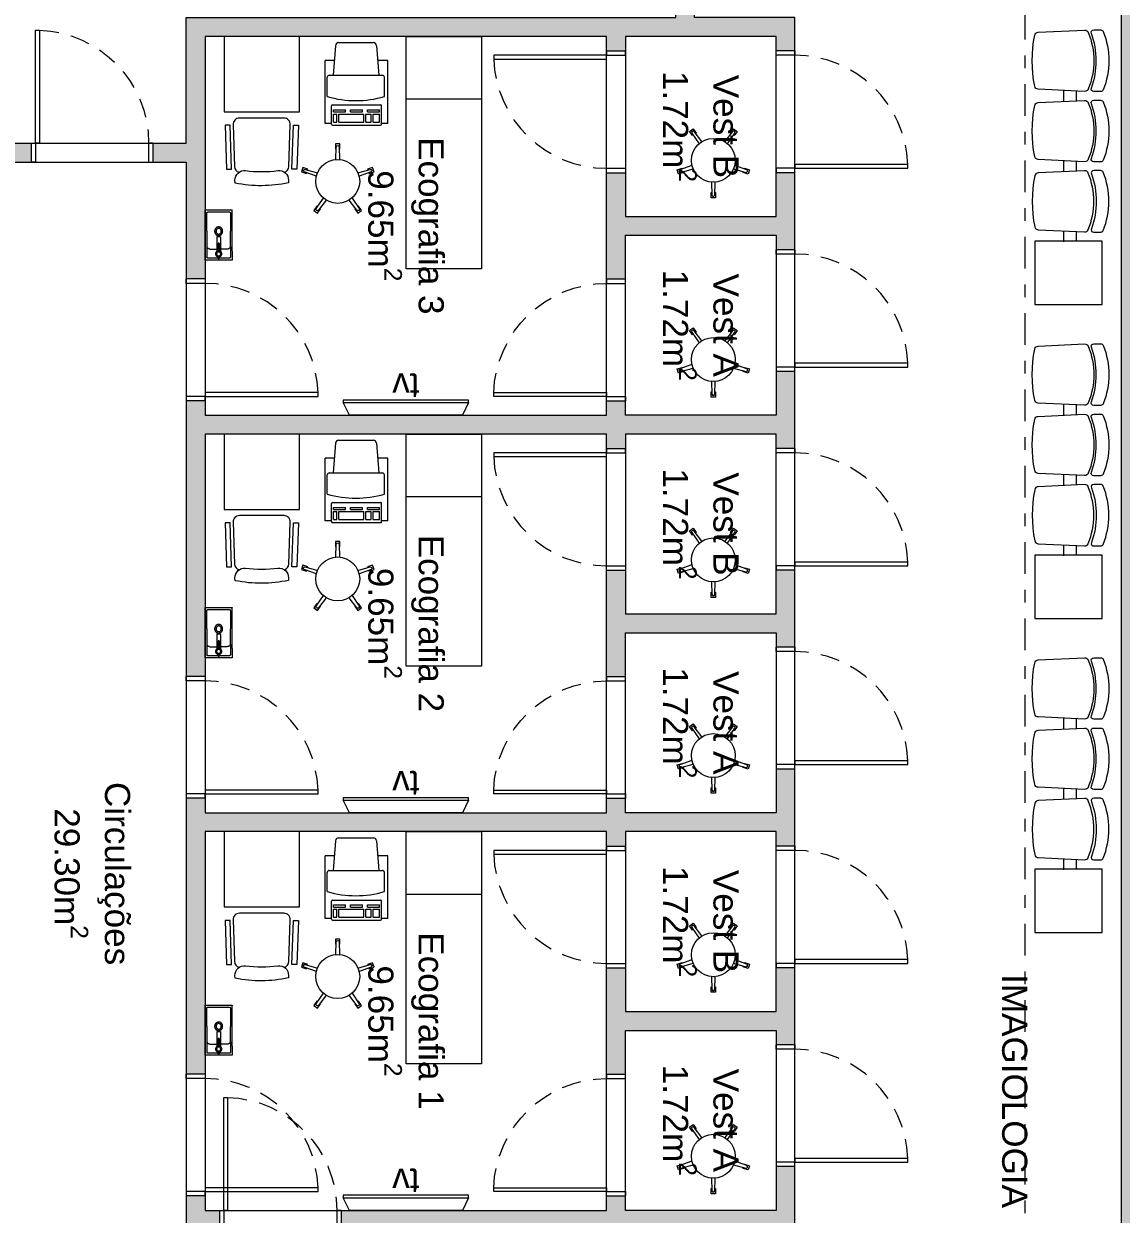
# Model space of a CAD drawing. Header units: metres. Extents: x 83 to 133, y -243 to -94.
# Drawn here: x 100.09 to 108.83, y -119.68 to -110.2 of the extents above; entities that cross this region are included whole.
import ezdxf

# ---------------------------------------------------------------- set-up
doc = ezdxf.new("R2010")
doc.units = ezdxf.units.M
doc.linetypes.add('DASHDOT', pattern=[25.4, 12.7, -6.35, 0, -6.35])
doc.linetypes.add('HIDDEN', pattern=[2.325005, 1.550003, -0.775002])
doc.layers.get('0').update_dxf_attribs({"lineweight": 5})
for name, color, linetype, lineweight in [('ARQ Sanitários', 21, 'Continuous', 5), ('ARQ_Carpintarias', 6, 'Continuous', 5), ('ARQ_Legendas', 41, 'Continuous', 5), ('ARQ_Legendas Auto', 41, 'Continuous', 5), ('ARQ_Mobiliario GTS', 21, 'Continuous', 5), ('ARQ_Pladur', 1, 'Continuous', 5), ('ARQ_Tramas Pladur', 253, 'Continuous', 5), ('ARQ_Vista', 8, 'Continuous', 5), ('FOLHA', 15, 'Continuous', 5), ('PLADUR', 1, 'Continuous', 5)]:
    doc.layers.add(name, color=color, linetype=linetype, lineweight=lineweight)
doc.styles.get("Standard").update_dxf_attribs({"font": 'arial.ttf'})

# ---------------------------------------------------------------- blocks, each defined once
blk = doc.blocks.new('Arq Porta 90-flat98')
at = {"color": 0}
for points in [[(0, -0.15), (-0.9, -0.15), (-0.9, -0.18), (0, -0.18), (0, -0.15)], [(0, -0.15), (0.15, -0.15), (0.15, -0.115)], [(0, -0.115), (0, -0.15)], [(0, -1.05), (0.15, -1.05), (0.15, -1.085)], [(0, -1.085), (0, -1.05)]]:
    blk.add_lwpolyline(points, dxfattribs=at)
at = {"layer": 'ARQ_Pladur', "linetype": 'Continuous'}
for p, q in [((0, -0.115), (0.15, -0.115)), ((0, -1.085), (0.15, -1.085))]:
    blk.add_line(p, q, dxfattribs=at)
at = {"layer": 'ARQ_Vista', "linetype": 'HIDDEN', "ltscale": 0.1}
blk.add_arc((0.0004, -0.1491), 0.9009, 181.96589, 269.97616, dxfattribs=at)
blk = doc.blocks.new('Mob marquesa 2')
at = {"color": 0}
blk.add_line((0, 0.5), (0.6, 0.5), dxfattribs=at)
blk.add_lwpolyline([(0, 0), (0, 1.85), (0.6, 1.85), (0.6, 0)], close=True, dxfattribs=at)
blk = doc.blocks.new('Mob Cadeira rodada 1')
blk.add_lwpolyline([(0.2122, 0.5683), (0.213, 0.5454, -0.46106), (0.1287, 0.4685, 0.062207), (-0.1287, 0.4685, -0.46106), (-0.213, 0.5454), (-0.2123, 0.5654, -0.102212)], format="xyb", close=True)
blk.add_lwpolyline([(-0.1807, 0.4813, 0.320836), (-0.2166, 0.4355), (-0.2276, 0.1028, 0.430564), (-0.1776, 0.05), (0.1776, 0.05, 0.430564), (0.2276, 0.1028), (0.2166, 0.4355, 0.320836), (0.1807, 0.4813)], format="xyb")
for points in [[(-0.2925, 0.1076), (-0.2806, 0.4579), (-0.2406, 0.4579), (-0.2525, 0.1076)], [(0.2925, 0.1076), (0.2806, 0.4579), (0.2406, 0.4579), (0.2525, 0.1076)]]:
    blk.add_lwpolyline(points, close=True)
blk = doc.blocks.new('Equip Ecografo')
at = {"color": 0}
for p, q in [((-0.1384, 0), (0.1384, 0)), ((-0.1643, -0.0241), (-0.182, -0.26)), ((0.1643, -0.0241), (0.182, -0.26)), ((-0.1732, -0.143), (-0.2458, -0.143)), ((-0.2458, -0.643), (-0.2458, -0.143)), ((0.2542, -0.143), (0.1732, -0.143)), ((0.2542, -0.643), (0.2542, -0.143)), ((-0.2288, -0.429), (-0.2288, -0.2756)), ((-0.2132, -0.26), (0.2106, -0.26)), ((0.2262, -0.429), (0.2262, -0.2756)), ((-0.1958, -0.6485), (-0.1958, -0.5045)), ((-0.1878, -0.4965), (0.1962, -0.4965)), ((-0.1798, -0.5349), (-0.0843, -0.5349)), ((-0.1798, -0.5517), (-0.1798, -0.5349)), ((-0.1798, -0.5517), (-0.0843, -0.5517)), ((-0.1798, -0.6325), (-0.1798, -0.5685)), ((-0.1798, -0.5685), (-0.1518, -0.5685)), ((-0.1518, -0.6325), (-0.1518, -0.5685)), ((-0.1358, -0.6325), (-0.1358, -0.5685)), ((-0.1358, -0.5685), (0.0626, -0.5685)), ((-0.0843, -0.5517), (-0.0843, -0.5349)), ((-0.0433, -0.5517), (-0.0433, -0.5349)), ((-0.0433, -0.5349), (0.0522, -0.5349)), ((-0.0433, -0.5517), (0.0522, -0.5517)), ((0.0522, -0.5517), (0.0522, -0.5349)), ((0.0626, -0.6325), (0.0626, -0.5685)), ((0.0794, -0.6325), (0.0794, -0.5685)), ((0.0794, -0.5685), (0.1202, -0.5685)), ((0.0927, -0.5517), (0.0927, -0.5349)), ((0.0927, -0.5349), (0.1882, -0.5349)), ((0.0927, -0.5517), (0.1882, -0.5517)), ((0.1202, -0.6325), (0.1202, -0.5685)), ((0.137, -0.6325), (0.137, -0.5685)), ((0.137, -0.5685), (0.1882, -0.5685)), ((0.1882, -0.5517), (0.1882, -0.5349)), ((0.1882, -0.6325), (0.1882, -0.5685)), ((0.2042, -0.6485), (0.2042, -0.5045)), ((-0.1958, -0.643), (-0.2458, -0.643)), ((-0.1878, -0.6565), (0.1962, -0.6565)), ((-0.1798, -0.6325), (-0.1518, -0.6325)), ((-0.1358, -0.6325), (0.0626, -0.6325)), ((0.0794, -0.6325), (0.1202, -0.6325)), ((0.137, -0.6325), (0.1882, -0.6325)), ((0.2542, -0.643), (0.2042, -0.643))]:
    blk.add_line(p, q, dxfattribs=at)
for centre, radius, start, end in [((0.1384, -0.026), 0.026, 4.28915, 90), ((-0.1384, -0.026), 0.026, 90, 175.71085), ((-0.2132, -0.2756), 0.0156, 90, 180), ((-0.2132, -0.2756), 0.0156, 90, 180), ((0.2106, -0.2756), 0.0156, 0, 90), ((-0.0013, 0.351), 0.8125, 253.73928, 286.26072), ((-0.1878, -0.5045), 0.008, 90, 180), ((0.1962, -0.5045), 0.008, 360, 90), ((-0.1878, -0.6485), 0.008, 180, 270), ((0.1962, -0.6485), 0.008, 270, 0)]:
    blk.add_arc(centre, radius, start, end, dxfattribs=at)
blk = doc.blocks.new('Mob Banco 1')
at = {"color": 0}
for points in [[(0.0119, 0.2563), (0.018, 0.2563), (0.018, 0.2984), (-0.018, 0.2984), (-0.018, 0.2563), (-0.0119, 0.2563)], [(-0.2401, 0.0905), (-0.2382, 0.0963), (-0.2782, 0.1093), (-0.2894, 0.0751), (-0.2493, 0.0621), (-0.2474, 0.0679)], [(0.2474, 0.0679), (0.2493, 0.0621), (0.2894, 0.0751), (0.2782, 0.1093), (0.2382, 0.0963), (0.2401, 0.0905)], [(-0.1603, -0.2003), (-0.1652, -0.1968), (-0.1899, -0.2308), (-0.1609, -0.252), (-0.1361, -0.2179), (-0.141, -0.2143)], [(0.141, -0.2143), (0.1361, -0.2179), (0.1609, -0.252), (0.1899, -0.2308), (0.1652, -0.1968), (0.1603, -0.2003)]]:
    blk.add_lwpolyline(points, dxfattribs=at)
for points in [[(-0.0142, 0.1744), (-0.011, 0.2762, -0.968868), (0.011, 0.2762), (0.0142, 0.1744)], [(-0.1703, 0.0404), (-0.2661, 0.0749, -0.968868), (-0.2593, 0.0958), (-0.1615, 0.0674)], [(0.1615, 0.0674), (0.2593, 0.0958, -0.968868), (0.2661, 0.0749), (0.1703, 0.0404)], [(-0.091, -0.1495), (-0.1534, -0.2299, -0.968868), (-0.1712, -0.217), (-0.114, -0.1328)], [(0.114, -0.1328), (0.1712, -0.217, -0.968868), (0.1534, -0.2299), (0.091, -0.1495)]]:
    blk.add_lwpolyline(points, format="xyb", dxfattribs=at)
blk.add_circle((0, 0), 0.175, dxfattribs=at)
blk = doc.blocks.new('lavatório pequeno')
at = {"lineweight": 5}
for p, q in [((148.207, 194.6436), (148.0831, 194.6436)), ((148.207, 194.6436), (148.29, 194.6436)), ((148.0831, 194.4572), (148.207, 194.4572)), ((148.207, 194.4572), (148.29, 194.4572))]:
    blk.add_line(p, q, dxfattribs=at)
for p, q in [((148.1269, 194.5633), (148.1269, 194.5373)), ((148.1279, 194.5643), (148.2465, 194.5643)), ((148.2475, 194.5655), (148.2475, 194.5654)), ((148.2475, 194.5654), (148.2475, 194.5655)), ((148.1279, 194.5363), (148.2465, 194.5363)), ((148.1785, 194.5538), (148.1785, 194.5468)), ((148.1795, 194.5548), (148.2419, 194.5548)), ((148.2419, 194.5458), (148.1795, 194.5458)), ((148.2477, 194.535), (148.2475, 194.5352)), ((148.2475, 194.5352), (148.2477, 194.535)), ((148.2861, 194.5537), (148.2852, 194.5537)), ((148.2861, 194.5469), (148.2852, 194.5469)), ((148.2981, 194.5573), (148.2893, 194.5573)), ((148.298, 194.5433), (148.2893, 194.5433))]:
    blk.add_line(p, q)
at = {"flags": 128}
for points in [[(148.2475, 194.5655), (148.2478, 194.5658), (148.2483, 194.5663), (148.2483, 194.5663)], [(148.2483, 194.5343), (148.2477, 194.5349), (148.2475, 194.5352)]]:
    blk.add_lwpolyline(points, dxfattribs=at)
for radius in [0.022, 0.0175]:
    blk.add_circle((148.2635, 194.5503), radius)
for centre, radius, start, end in [((148.1279, 194.5633), 0.001, 90, 180), ((148.2635, 194.5503), 0.025, 14.46674, 146.0559), ((148.1279, 194.5373), 0.001, 180, 270), ((148.1795, 194.5538), 0.001, 90, 180), ((148.1795, 194.5468), 0.001, 180, 270), ((148.2635, 194.5503), 0.025, 214.13942, 345.53326)]:
    blk.add_arc(centre, radius, start, end)
at = {"extrusion": (0, 0, -1)}
blk.add_ellipse((148.2894, 194.5503), major_axis=(0, 0.00701), ratio=0.539862, start_param=3.127264, end_param=6.298401, dxfattribs=at)
blk.add_ellipse((148.2981, 194.5503), major_axis=(0, -0.00701), ratio=0.539862, dxfattribs=at)
at = {"lineweight": 5}
for points, knots in [([(147.9136, 194.6562), (147.9136, 194.6562), (147.914, 194.6574), (147.914, 194.6574), (147.914, 194.6574), (147.914, 194.6574), (147.9148, 194.6583), (147.9148, 194.6583), (147.9148, 194.6583), (147.9148, 194.6583), (147.916, 194.6586), (147.916, 194.6586)], [0, 0, 0, 0, 0.25, 0.25, 0.25, 0.375, 0.5, 0.5, 0.5, 0.75, 1, 1, 1, 1]), ([(148.3107, 194.6586), (148.3107, 194.6586), (148.312, 194.6583), (148.312, 194.6583), (148.312, 194.6583), (148.312, 194.6583), (148.3129, 194.6574), (148.3129, 194.6574), (148.3129, 194.6574), (148.3129, 194.6574), (148.3133, 194.6562), (148.3133, 194.6562)], [0, 0, 0, 0, 0.25, 0.25, 0.25, 0.375, 0.5, 0.5, 0.5, 0.75, 1, 1, 1, 1]), ([(147.9298, 194.637), (147.9298, 194.637), (147.9301, 194.639), (147.9301, 194.639), (147.9301, 194.639), (147.9301, 194.639), (147.9311, 194.6408), (147.9311, 194.6408), (147.9311, 194.6408), (147.9311, 194.6408), (147.9327, 194.6423), (147.9327, 194.6423), (147.9327, 194.6423), (147.9327, 194.6423), (147.9347, 194.6432), (147.9347, 194.6432), (147.9347, 194.6432), (147.9347, 194.6432), (147.9369, 194.6436), (147.9369, 194.6436)], [0, 0, 0, 0, 0.166667, 0.166667, 0.166667, 0.25, 0.333333, 0.333333, 0.333333, 0.416667, 0.5, 0.5, 0.5, 0.583333, 0.666667, 0.666667, 0.666667, 0.833333, 1, 1, 1, 1]), ([(148.1174, 194.5503), (148.1174, 194.5503), (148.117, 194.5454), (148.117, 194.5454), (148.117, 194.5454), (148.117, 194.5454), (148.1158, 194.5404), (148.1158, 194.5404), (148.1158, 194.5404), (148.1158, 194.5404), (148.1137, 194.5359), (148.1137, 194.5359), (148.1137, 194.5359), (148.1137, 194.5359), (148.1109, 194.5315), (148.1109, 194.5315), (148.1109, 194.5315), (148.1109, 194.5315), (148.1074, 194.5277), (148.1074, 194.5277), (148.1074, 194.5277), (148.1074, 194.5277), (148.1033, 194.5245), (148.1033, 194.5245), (148.1033, 194.5245), (148.1033, 194.5245), (148.0986, 194.5218), (148.0986, 194.5218), (148.0986, 194.5218), (148.0986, 194.5218), (148.0936, 194.5199), (148.0936, 194.5199), (148.0936, 194.5199), (148.0936, 194.5199), (148.0885, 194.5186), (148.0885, 194.5186), (148.0885, 194.5186), (148.0885, 194.5186), (148.0831, 194.5184), (148.0831, 194.5184), (148.0831, 194.5184), (148.0831, 194.5184), (148.0777, 194.5186), (148.0777, 194.5186), (148.0777, 194.5186), (148.0777, 194.5186), (148.0724, 194.5199), (148.0724, 194.5199), (148.0724, 194.5199), (148.0724, 194.5199), (148.0674, 194.5218), (148.0674, 194.5218), (148.0674, 194.5218), (148.0674, 194.5218), (148.0629, 194.5245), (148.0629, 194.5245), (148.0629, 194.5245), (148.0629, 194.5245), (148.0587, 194.5277), (148.0587, 194.5277), (148.0587, 194.5277), (148.0587, 194.5277), (148.0553, 194.5315), (148.0553, 194.5315), (148.0553, 194.5315), (148.0553, 194.5315), (148.0524, 194.5359), (148.0524, 194.5359), (148.0524, 194.5359), (148.0524, 194.5359), (148.0504, 194.5404), (148.0504, 194.5404), (148.0504, 194.5404), (148.0504, 194.5404), (148.049, 194.5454), (148.049, 194.5454), (148.049, 194.5454), (148.049, 194.5454), (148.0486, 194.5503), (148.0486, 194.5503), (148.0486, 194.5503), (148.0486, 194.5503), (148.049, 194.5554), (148.049, 194.5554), (148.049, 194.5554), (148.049, 194.5554), (148.0504, 194.5603), (148.0504, 194.5603), (148.0504, 194.5603), (148.0504, 194.5603), (148.0524, 194.5649), (148.0524, 194.5649), (148.0524, 194.5649), (148.0524, 194.5649), (148.0553, 194.5691), (148.0553, 194.5691), (148.0553, 194.5691), (148.0553, 194.5691), (148.0587, 194.573), (148.0587, 194.573), (148.0587, 194.573), (148.0587, 194.573), (148.0629, 194.5762), (148.0629, 194.5762), (148.0629, 194.5762), (148.0629, 194.5762), (148.0674, 194.5788), (148.0674, 194.5788), (148.0674, 194.5788), (148.0674, 194.5788), (148.0724, 194.5808), (148.0724, 194.5808), (148.0724, 194.5808), (148.0724, 194.5808), (148.0777, 194.5819), (148.0777, 194.5819), (148.0777, 194.5819), (148.0777, 194.5819), (148.0831, 194.5824), (148.0831, 194.5824), (148.0831, 194.5824), (148.0831, 194.5824), (148.0885, 194.5819), (148.0885, 194.5819), (148.0885, 194.5819), (148.0885, 194.5819), (148.0936, 194.5808), (148.0936, 194.5808), (148.0936, 194.5808), (148.0936, 194.5808), (148.0986, 194.5788), (148.0986, 194.5788), (148.0986, 194.5788), (148.0986, 194.5788), (148.1033, 194.5762), (148.1033, 194.5762), (148.1033, 194.5762), (148.1033, 194.5762), (148.1074, 194.573), (148.1074, 194.573), (148.1074, 194.573), (148.1074, 194.573), (148.1109, 194.5691), (148.1109, 194.5691), (148.1109, 194.5691), (148.1109, 194.5691), (148.1137, 194.5649), (148.1137, 194.5649), (148.1137, 194.5649), (148.1137, 194.5649), (148.1158, 194.5603), (148.1158, 194.5603), (148.1158, 194.5603), (148.1158, 194.5603), (148.117, 194.5554), (148.117, 194.5554), (148.117, 194.5554), (148.117, 194.5554), (148.1174, 194.5503), (148.1174, 194.5503)], [0, 0, 0, 0, 0.02439, 0.02439, 0.02439, 0.036585, 0.04878, 0.04878, 0.04878, 0.060976, 0.073171, 0.073171, 0.073171, 0.085366, 0.097561, 0.097561, 0.097561, 0.109756, 0.121951, 0.121951, 0.121951, 0.134146, 0.146341, 0.146341, 0.146341, 0.158537, 0.170732, 0.170732, 0.170732, 0.182927, 0.195122, 0.195122, 0.195122, 0.207317, 0.219512, 0.219512, 0.219512, 0.231707, 0.243902, 0.243902, 0.243902, 0.256098, 0.268293, 0.268293, 0.268293, 0.280488, 0.292683, 0.292683, 0.292683, 0.304878, 0.317073, 0.317073, 0.317073, 0.329268, 0.341463, 0.341463, 0.341463, 0.353659, 0.365854, 0.365854, 0.365854, 0.378049, 0.390244, 0.390244, 0.390244, 0.402439, 0.414634, 0.414634, 0.414634, 0.426829, 0.439024, 0.439024, 0.439024, 0.45122, 0.463415, 0.463415, 0.463415, 0.47561, 0.487805, 0.487805, 0.487805, 0.5, 0.512195, 0.512195, 0.512195, 0.52439, 0.536585, 0.536585, 0.536585, 0.54878, 0.560976, 0.560976, 0.560976, 0.573171, 0.585366, 0.585366, 0.585366, 0.597561, 0.609756, 0.609756, 0.609756, 0.621951, 0.634146, 0.634146, 0.634146, 0.646341, 0.658537, 0.658537, 0.658537, 0.670732, 0.682927, 0.682927, 0.682927, 0.695122, 0.707317, 0.707317, 0.707317, 0.719512, 0.731707, 0.731707, 0.731707, 0.743902, 0.756098, 0.756098, 0.756098, 0.768293, 0.780488, 0.780488, 0.780488, 0.792683, 0.804878, 0.804878, 0.804878, 0.817073, 0.829268, 0.829268, 0.829268, 0.841463, 0.853659, 0.853659, 0.853659, 0.865854, 0.878049, 0.878049, 0.878049, 0.890244, 0.902439, 0.902439, 0.902439, 0.914634, 0.926829, 0.926829, 0.926829, 0.939024, 0.95122, 0.95122, 0.95122, 0.97561, 1, 1, 1, 1]), ([(148.1058, 194.5503), (148.1058, 194.5503), (148.1054, 194.5462), (148.1054, 194.5462), (148.1054, 194.5462), (148.1054, 194.5462), (148.104, 194.5422), (148.104, 194.5422), (148.104, 194.5422), (148.104, 194.5422), (148.102, 194.5386), (148.102, 194.5386), (148.102, 194.5386), (148.102, 194.5386), (148.0993, 194.5354), (148.0993, 194.5354), (148.0993, 194.5354), (148.0993, 194.5354), (148.0957, 194.5328), (148.0957, 194.5328), (148.0957, 194.5328), (148.0957, 194.5328), (148.0917, 194.5308), (148.0917, 194.5308), (148.0917, 194.5308), (148.0917, 194.5308), (148.0875, 194.5296), (148.0875, 194.5296), (148.0875, 194.5296), (148.0875, 194.5296), (148.0831, 194.5292), (148.0831, 194.5292), (148.0831, 194.5292), (148.0831, 194.5292), (148.0785, 194.5296), (148.0785, 194.5296), (148.0785, 194.5296), (148.0785, 194.5296), (148.0743, 194.5308), (148.0743, 194.5308), (148.0743, 194.5308), (148.0743, 194.5308), (148.0703, 194.5328), (148.0703, 194.5328), (148.0703, 194.5328), (148.0703, 194.5328), (148.0669, 194.5354), (148.0669, 194.5354), (148.0669, 194.5354), (148.0669, 194.5354), (148.0642, 194.5386), (148.0642, 194.5386), (148.0642, 194.5386), (148.0642, 194.5386), (148.0621, 194.5422), (148.0621, 194.5422), (148.0621, 194.5422), (148.0621, 194.5422), (148.0607, 194.5462), (148.0607, 194.5462), (148.0607, 194.5462), (148.0607, 194.5462), (148.0603, 194.5503), (148.0603, 194.5503), (148.0603, 194.5503), (148.0603, 194.5503), (148.0607, 194.5546), (148.0607, 194.5546), (148.0607, 194.5546), (148.0607, 194.5546), (148.0621, 194.5584), (148.0621, 194.5584), (148.0621, 194.5584), (148.0621, 194.5584), (148.0642, 194.5621), (148.0642, 194.5621), (148.0642, 194.5621), (148.0642, 194.5621), (148.0669, 194.5654), (148.0669, 194.5654), (148.0669, 194.5654), (148.0669, 194.5654), (148.0703, 194.568), (148.0703, 194.568), (148.0703, 194.568), (148.0703, 194.568), (148.0743, 194.5699), (148.0743, 194.5699), (148.0743, 194.5699), (148.0743, 194.5699), (148.0785, 194.5711), (148.0785, 194.5711), (148.0785, 194.5711), (148.0785, 194.5711), (148.0831, 194.5715), (148.0831, 194.5715), (148.0831, 194.5715), (148.0831, 194.5715), (148.0875, 194.5711), (148.0875, 194.5711), (148.0875, 194.5711), (148.0875, 194.5711), (148.0917, 194.5699), (148.0917, 194.5699), (148.0917, 194.5699), (148.0917, 194.5699), (148.0957, 194.568), (148.0957, 194.568), (148.0957, 194.568), (148.0957, 194.568), (148.0993, 194.5654), (148.0993, 194.5654), (148.0993, 194.5654), (148.0993, 194.5654), (148.102, 194.5621), (148.102, 194.5621), (148.102, 194.5621), (148.102, 194.5621), (148.104, 194.5584), (148.104, 194.5584), (148.104, 194.5584), (148.104, 194.5584), (148.1054, 194.5546), (148.1054, 194.5546), (148.1054, 194.5546), (148.1054, 194.5546), (148.1058, 194.5503), (148.1058, 194.5503)], [0, 0, 0, 0, 0.030303, 0.030303, 0.030303, 0.045455, 0.060606, 0.060606, 0.060606, 0.075758, 0.090909, 0.090909, 0.090909, 0.106061, 0.121212, 0.121212, 0.121212, 0.136364, 0.151515, 0.151515, 0.151515, 0.166667, 0.181818, 0.181818, 0.181818, 0.19697, 0.212121, 0.212121, 0.212121, 0.227273, 0.242424, 0.242424, 0.242424, 0.257576, 0.272727, 0.272727, 0.272727, 0.287879, 0.30303, 0.30303, 0.30303, 0.318182, 0.333333, 0.333333, 0.333333, 0.348485, 0.363636, 0.363636, 0.363636, 0.378788, 0.393939, 0.393939, 0.393939, 0.409091, 0.424242, 0.424242, 0.424242, 0.439394, 0.454545, 0.454545, 0.454545, 0.469697, 0.484848, 0.484848, 0.484848, 0.5, 0.515152, 0.515152, 0.515152, 0.530303, 0.545455, 0.545455, 0.545455, 0.560606, 0.575758, 0.575758, 0.575758, 0.590909, 0.606061, 0.606061, 0.606061, 0.621212, 0.636364, 0.636364, 0.636364, 0.651515, 0.666667, 0.666667, 0.666667, 0.681818, 0.69697, 0.69697, 0.69697, 0.712121, 0.727273, 0.727273, 0.727273, 0.742424, 0.757576, 0.757576, 0.757576, 0.772727, 0.787879, 0.787879, 0.787879, 0.80303, 0.818182, 0.818182, 0.818182, 0.833333, 0.848485, 0.848485, 0.848485, 0.863636, 0.878788, 0.878788, 0.878788, 0.893939, 0.909091, 0.909091, 0.909091, 0.924242, 0.939394, 0.939394, 0.939394, 0.969697, 1, 1, 1, 1]), ([(148.207, 194.6436), (148.207, 194.6436), (148.2113, 194.6419), (148.2113, 194.6419), (148.2113, 194.6419), (148.2113, 194.6419), (148.2151, 194.6395), (148.2151, 194.6395), (148.2151, 194.6395), (148.2151, 194.6395), (148.2184, 194.6365), (148.2184, 194.6365), (148.2184, 194.6365), (148.2184, 194.6365), (148.2212, 194.6331), (148.2212, 194.6331), (148.2212, 194.6331), (148.2212, 194.6331), (148.2233, 194.6292), (148.2233, 194.6292), (148.2233, 194.6292), (148.2233, 194.6292), (148.2246, 194.6251), (148.2246, 194.6251), (148.2246, 194.6251), (148.2246, 194.6251), (148.2253, 194.621), (148.2253, 194.621)], [0, 0, 0, 0, 0.125, 0.125, 0.125, 0.1875, 0.25, 0.25, 0.25, 0.3125, 0.375, 0.375, 0.375, 0.4375, 0.5, 0.5, 0.5, 0.5625, 0.625, 0.625, 0.625, 0.6875, 0.75, 0.75, 0.75, 0.875, 1, 1, 1, 1]), ([(148.2809, 194.5503), (148.2809, 194.5503), (148.2805, 194.5467), (148.2805, 194.5467), (148.2805, 194.5467), (148.2805, 194.5467), (148.2791, 194.5433), (148.2791, 194.5433), (148.2791, 194.5433), (148.2791, 194.5433), (148.277, 194.5402), (148.277, 194.5402), (148.277, 194.5402), (148.277, 194.5402), (148.2743, 194.5375), (148.2743, 194.5375), (148.2743, 194.5375), (148.2743, 194.5375), (148.271, 194.5355), (148.271, 194.5355), (148.271, 194.5355), (148.271, 194.5355), (148.2672, 194.5344), (148.2672, 194.5344), (148.2672, 194.5344), (148.2672, 194.5344), (148.2632, 194.5339), (148.2632, 194.5339), (148.2632, 194.5339), (148.2632, 194.5339), (148.2593, 194.5344), (148.2593, 194.5344), (148.2593, 194.5344), (148.2593, 194.5344), (148.2555, 194.5355), (148.2555, 194.5355), (148.2555, 194.5355), (148.2555, 194.5355), (148.2521, 194.5375), (148.2521, 194.5375), (148.2521, 194.5375), (148.2521, 194.5375), (148.2494, 194.5402), (148.2494, 194.5402), (148.2494, 194.5402), (148.2494, 194.5402), (148.2473, 194.5433), (148.2473, 194.5433), (148.2473, 194.5433), (148.2473, 194.5433), (148.2458, 194.5467), (148.2458, 194.5467), (148.2458, 194.5467), (148.2458, 194.5467), (148.2455, 194.5503), (148.2455, 194.5503), (148.2455, 194.5503), (148.2455, 194.5503), (148.2458, 194.5541), (148.2458, 194.5541), (148.2458, 194.5541), (148.2458, 194.5541), (148.2473, 194.5575), (148.2473, 194.5575), (148.2473, 194.5575), (148.2473, 194.5575), (148.2494, 194.5606), (148.2494, 194.5606), (148.2494, 194.5606), (148.2494, 194.5606), (148.2521, 194.5633), (148.2521, 194.5633), (148.2521, 194.5633), (148.2521, 194.5633), (148.2555, 194.5653), (148.2555, 194.5653), (148.2555, 194.5653), (148.2555, 194.5653), (148.2593, 194.5664), (148.2593, 194.5664), (148.2593, 194.5664), (148.2593, 194.5664), (148.2632, 194.5669), (148.2632, 194.5669), (148.2632, 194.5669), (148.2632, 194.5669), (148.2672, 194.5664), (148.2672, 194.5664), (148.2672, 194.5664), (148.2672, 194.5664), (148.271, 194.5653), (148.271, 194.5653), (148.271, 194.5653), (148.271, 194.5653), (148.2743, 194.5633), (148.2743, 194.5633), (148.2743, 194.5633), (148.2743, 194.5633), (148.277, 194.5606), (148.277, 194.5606), (148.277, 194.5606), (148.277, 194.5606), (148.2791, 194.5575), (148.2791, 194.5575), (148.2791, 194.5575), (148.2791, 194.5575), (148.2805, 194.5541), (148.2805, 194.5541), (148.2805, 194.5541), (148.2805, 194.5541), (148.2809, 194.5503), (148.2809, 194.5503)], [0, 0, 0, 0, 0.034483, 0.034483, 0.034483, 0.051724, 0.068966, 0.068966, 0.068966, 0.086207, 0.103448, 0.103448, 0.103448, 0.12069, 0.137931, 0.137931, 0.137931, 0.155172, 0.172414, 0.172414, 0.172414, 0.189655, 0.206897, 0.206897, 0.206897, 0.224138, 0.241379, 0.241379, 0.241379, 0.258621, 0.275862, 0.275862, 0.275862, 0.293103, 0.310345, 0.310345, 0.310345, 0.327586, 0.344828, 0.344828, 0.344828, 0.362069, 0.37931, 0.37931, 0.37931, 0.396552, 0.413793, 0.413793, 0.413793, 0.431034, 0.448276, 0.448276, 0.448276, 0.465517, 0.482759, 0.482759, 0.482759, 0.5, 0.517241, 0.517241, 0.517241, 0.534483, 0.551724, 0.551724, 0.551724, 0.568966, 0.586207, 0.586207, 0.586207, 0.603448, 0.62069, 0.62069, 0.62069, 0.637931, 0.655172, 0.655172, 0.655172, 0.672414, 0.689655, 0.689655, 0.689655, 0.706897, 0.724138, 0.724138, 0.724138, 0.741379, 0.758621, 0.758621, 0.758621, 0.775862, 0.793103, 0.793103, 0.793103, 0.810345, 0.827586, 0.827586, 0.827586, 0.844828, 0.862069, 0.862069, 0.862069, 0.87931, 0.896552, 0.896552, 0.896552, 0.913793, 0.931034, 0.931034, 0.931034, 0.965517, 1, 1, 1, 1]), ([(148.29, 194.6436), (148.29, 194.6436), (148.2922, 194.6432), (148.2922, 194.6432), (148.2922, 194.6432), (148.2922, 194.6432), (148.2943, 194.6423), (148.2943, 194.6423), (148.2943, 194.6423), (148.2943, 194.6423), (148.2957, 194.6408), (148.2957, 194.6408), (148.2957, 194.6408), (148.2957, 194.6408), (148.2967, 194.639), (148.2967, 194.639), (148.2967, 194.639), (148.2967, 194.639), (148.2971, 194.637), (148.2971, 194.637)], [0, 0, 0, 0, 0.166667, 0.166667, 0.166667, 0.25, 0.333333, 0.333333, 0.333333, 0.416667, 0.5, 0.5, 0.5, 0.583333, 0.666667, 0.666667, 0.666667, 0.833333, 1, 1, 1, 1]), ([(148.2253, 194.4798), (148.2253, 194.4798), (148.2246, 194.4754), (148.2246, 194.4754), (148.2246, 194.4754), (148.2246, 194.4754), (148.2233, 194.4715), (148.2233, 194.4715), (148.2233, 194.4715), (148.2233, 194.4715), (148.2212, 194.4677), (148.2212, 194.4677), (148.2212, 194.4677), (148.2212, 194.4677), (148.2184, 194.4643), (148.2184, 194.4643), (148.2184, 194.4643), (148.2184, 194.4643), (148.2151, 194.4612), (148.2151, 194.4612), (148.2151, 194.4612), (148.2151, 194.4612), (148.2113, 194.4589), (148.2113, 194.4589), (148.2113, 194.4589), (148.2113, 194.4589), (148.207, 194.4572), (148.207, 194.4572)], [0, 0, 0, 0, 0.125, 0.125, 0.125, 0.1875, 0.25, 0.25, 0.25, 0.3125, 0.375, 0.375, 0.375, 0.4375, 0.5, 0.5, 0.5, 0.5625, 0.625, 0.625, 0.625, 0.6875, 0.75, 0.75, 0.75, 0.875, 1, 1, 1, 1]), ([(147.916, 194.442), (147.916, 194.442), (147.9148, 194.4424), (147.9148, 194.4424), (147.9148, 194.4424), (147.9148, 194.4424), (147.914, 194.4432), (147.914, 194.4432), (147.914, 194.4432), (147.914, 194.4432), (147.9136, 194.4444), (147.9136, 194.4444)], [0, 0, 0, 0, 0.25, 0.25, 0.25, 0.375, 0.5, 0.5, 0.5, 0.75, 1, 1, 1, 1]), ([(147.9369, 194.4572), (147.9369, 194.4572), (147.9347, 194.4574), (147.9347, 194.4574), (147.9347, 194.4574), (147.9347, 194.4574), (147.9327, 194.4585), (147.9327, 194.4585), (147.9327, 194.4585), (147.9327, 194.4585), (147.9311, 194.4598), (147.9311, 194.4598), (147.9311, 194.4598), (147.9311, 194.4598), (147.9301, 194.4617), (147.9301, 194.4617), (147.9301, 194.4617), (147.9301, 194.4617), (147.9298, 194.4637), (147.9298, 194.4637)], [0, 0, 0, 0, 0.166667, 0.166667, 0.166667, 0.25, 0.333333, 0.333333, 0.333333, 0.416667, 0.5, 0.5, 0.5, 0.583333, 0.666667, 0.666667, 0.666667, 0.833333, 1, 1, 1, 1]), ([(148.2971, 194.4637), (148.2971, 194.4637), (148.2967, 194.4617), (148.2967, 194.4617), (148.2967, 194.4617), (148.2967, 194.4617), (148.2957, 194.4598), (148.2957, 194.4598), (148.2957, 194.4598), (148.2957, 194.4598), (148.2943, 194.4585), (148.2943, 194.4585), (148.2943, 194.4585), (148.2943, 194.4585), (148.2922, 194.4574), (148.2922, 194.4574), (148.2922, 194.4574), (148.2922, 194.4574), (148.29, 194.4572), (148.29, 194.4572)], [0, 0, 0, 0, 0.166667, 0.166667, 0.166667, 0.25, 0.333333, 0.333333, 0.333333, 0.416667, 0.5, 0.5, 0.5, 0.583333, 0.666667, 0.666667, 0.666667, 0.833333, 1, 1, 1, 1]), ([(148.3133, 194.4444), (148.3133, 194.4444), (148.3129, 194.4432), (148.3129, 194.4432), (148.3129, 194.4432), (148.3129, 194.4432), (148.312, 194.4424), (148.312, 194.4424), (148.312, 194.4424), (148.312, 194.4424), (148.3107, 194.442), (148.3107, 194.442)], [0, 0, 0, 0, 0.25, 0.25, 0.25, 0.375, 0.5, 0.5, 0.5, 0.75, 1, 1, 1, 1])]:
    blk.add_open_spline(points, degree=3, knots=knots, dxfattribs=at)
for points in [[(147.9136, 194.4444), (147.9136, 194.4444), (147.9136, 194.6562), (147.9136, 194.6562)], [(147.9398, 194.6586), (147.9398, 194.6586), (147.916, 194.6586), (147.916, 194.6586)], [(147.916, 194.6586), (147.916, 194.6586), (147.9162, 194.6586), (147.9162, 194.6586)], [(147.9402, 194.6586), (147.9402, 194.6586), (147.9398, 194.6586), (147.9398, 194.6586)], [(147.9485, 194.6586), (147.9485, 194.6586), (147.9402, 194.6586), (147.9402, 194.6586)], [(147.9568, 194.6586), (147.9568, 194.6586), (147.9485, 194.6586), (147.9485, 194.6586)], [(147.957, 194.6586), (147.957, 194.6586), (147.9568, 194.6586), (147.9568, 194.6586)], [(148.2232, 194.6586), (148.2232, 194.6586), (147.957, 194.6586), (147.957, 194.6586)], [(148.2235, 194.6586), (148.2235, 194.6586), (148.2232, 194.6586), (148.2232, 194.6586)], [(148.2403, 194.6586), (148.2403, 194.6586), (148.2235, 194.6586), (148.2235, 194.6586)], [(148.2407, 194.6586), (148.2407, 194.6586), (148.2403, 194.6586), (148.2403, 194.6586)], [(148.2407, 194.6586), (148.2407, 194.6586), (148.3107, 194.6586), (148.3107, 194.6586)], [(148.3133, 194.6562), (148.3133, 194.6562), (148.3133, 194.4444), (148.3133, 194.4444)], [(147.9298, 194.4637), (147.9298, 194.4637), (147.9298, 194.637), (147.9298, 194.637)], [(147.9369, 194.6436), (147.9369, 194.6436), (148.006, 194.6436), (148.0831, 194.6436)], [(148.2253, 194.621), (148.2253, 194.621), (148.2253, 194.5503), (148.2253, 194.5503)], [(148.2563, 194.5655), (148.2563, 194.5655), (148.2564, 194.5655), (148.2564, 194.5655)], [(148.2971, 194.637), (148.2971, 194.637), (148.2971, 194.4637), (148.2971, 194.4637)], [(148.2253, 194.4798), (148.2253, 194.4798), (148.2253, 194.5503), (148.2253, 194.5503)], [(147.9136, 194.4444), (147.9136, 194.4444), (147.9137, 194.4444), (147.9137, 194.4444)], [(147.9151, 194.4423), (147.9151, 194.4423), (147.9152, 194.4423), (147.9152, 194.4423)], [(148.3107, 194.442), (148.3107, 194.442), (147.916, 194.442), (147.916, 194.442)], [(148.0831, 194.4572), (148.006, 194.4572), (147.9369, 194.4572), (147.9369, 194.4572)], [(148.3133, 194.4444), (148.3133, 194.4444), (148.3134, 194.4444), (148.3134, 194.4444)]]:
    blk.add_open_spline(points, degree=3, dxfattribs=at)
blk = doc.blocks.new('Cadeiras Mesa')
at = {"layer": 'ARQ_Mobiliario GTS'}
for p, q in [((-1.9164, -0.25), (-2.0036, -0.25)), ((-1.3564, -0.25), (-1.4436, -0.25)), ((-0.7964, -0.25), (-0.8836, -0.25)), ((-1.921, -0.35), (-1.999, -0.35)), ((-1.361, -0.35), (-1.439, -0.35)), ((-0.801, -0.35), (-0.879, -0.35))]:
    blk.add_line(p, q, dxfattribs=at)
for points in [[(-1.4528, -0.0475, 0.346546), (-1.4771, -0.0194, 0.095695), (-1.8829, -0.0194, 0.346546), (-1.9072, -0.0475), (-1.924, -0.4173, 0.318973), (-1.9052, -0.4465, 0.193005), (-1.4548, -0.4465, 0.318973), (-1.436, -0.4173)], [(-1.3472, -0.0475, -0.346546), (-1.3229, -0.0194, -0.095695), (-0.9171, -0.0194, -0.346546), (-0.8928, -0.0475), (-0.876, -0.4173, -0.318973), (-0.8948, -0.4465, -0.193005), (-1.3452, -0.4465, -0.318973), (-1.364, -0.4173)], [(-0.7872, -0.0475, -0.346546), (-0.7629, -0.0194, -0.095695), (-0.3571, -0.0194, -0.346546), (-0.3328, -0.0475), (-0.316, -0.4173, -0.318973), (-0.3348, -0.4465, -0.193005), (-0.7852, -0.4465, -0.318973), (-0.804, -0.4173)], [(-1.925, -0.5466, 0.306573), (-1.9124, -0.5652, 0.192782), (-1.4476, -0.5652, 0.306573), (-1.435, -0.5466), (-1.435, -0.4895, 0.522832), (-1.462, -0.4708, -0.18), (-1.898, -0.4708, 0.522832), (-1.925, -0.4895)], [(-0.875, -0.5466, -0.306573), (-0.8876, -0.5652, -0.192782), (-1.3524, -0.5652, -0.306573), (-1.365, -0.5466), (-1.365, -0.4895, -0.522832), (-1.338, -0.4708, 0.18), (-0.902, -0.4708, -0.522832), (-0.875, -0.4895)], [(-0.315, -0.5466, -0.306573), (-0.3276, -0.5652, -0.192782), (-0.7924, -0.5652, -0.306573), (-0.805, -0.5466), (-0.805, -0.4895, -0.522832), (-0.778, -0.4708, 0.18), (-0.342, -0.4708, -0.522832), (-0.315, -0.4895)]]:
    blk.add_lwpolyline(points, format="xyb", close=True, dxfattribs=at)
blk.add_lwpolyline([(-1.9984, -0.5578), (-1.9984, -0.0194), (-2.5027, -0.0194), (-2.5027, -0.5578)], close=True, dxfattribs=at)
blk = doc.blocks.new('Mob Banco 1-flat7')
at = {"color": 0}
for points in [[(-0.1603, 0.2003), (-0.1652, 0.1968), (-0.1899, 0.2308), (-0.1609, 0.252), (-0.1361, 0.2179), (-0.141, 0.2143)], [(0.141, 0.2143), (0.1361, 0.2179), (0.1609, 0.252), (0.1899, 0.2308), (0.1652, 0.1968), (0.1603, 0.2003)], [(-0.2401, -0.0905), (-0.2382, -0.0963), (-0.2782, -0.1093), (-0.2894, -0.0751), (-0.2493, -0.0621), (-0.2474, -0.0679)], [(0.2474, -0.0679), (0.2493, -0.0621), (0.2894, -0.0751), (0.2782, -0.1093), (0.2382, -0.0963), (0.2401, -0.0905)], [(0.0119, -0.2563), (0.018, -0.2563), (0.018, -0.2984), (-0.018, -0.2984), (-0.018, -0.2563), (-0.0119, -0.2563)]]:
    blk.add_lwpolyline(points, dxfattribs=at)
for points in [[(-0.091, 0.1495), (-0.1534, 0.2299, 0.968868), (-0.1712, 0.217), (-0.114, 0.1328)], [(0.114, 0.1328), (0.1712, 0.217, 0.968868), (0.1534, 0.2299), (0.091, 0.1495)], [(-0.1703, -0.0404), (-0.2661, -0.0749, 0.968868), (-0.2593, -0.0958), (-0.1615, -0.0674)], [(0.1615, -0.0674), (0.2593, -0.0958, 0.968868), (0.2661, -0.0749), (0.1703, -0.0404)], [(-0.0142, -0.1744), (-0.011, -0.2762, 0.968868), (0.011, -0.2762), (0.0142, -0.1744)]]:
    blk.add_lwpolyline(points, format="xyb", dxfattribs=at)
blk.add_circle((0, 0), 0.175, dxfattribs=at)
blk = doc.blocks.new('TV Sala Espera-flat1')
at = {"color": 0}
for p, q in [((-0.5, -0.1), (-0.5, -0.12)), ((-0.5, -0.12), (0.5, -0.12)), ((0.5, -0.12), (0.5, -0.1))]:
    blk.add_line(p, q, dxfattribs=at)
blk.add_lwpolyline([(0.5, -0.1), (-0.5, -0.1), (-0.45, 0), (0.45, 0)], close=True, dxfattribs=at)
at = {"layer": 'ARQ_Legendas', "insert": (0, -0.1327), "char_height": 0.2, "width": 1.01605, "attachment_point": 2}
blk.add_mtext('tv', dxfattribs=at)

msp = doc.modelspace()

# ---------------------------------------------------------------- hatches: boundary and pattern name
at = {"layer": 'ARQ_Tramas Pladur'}
h = msp.add_hatch(color=256, dxfattribs=at)
h.dxf.hatch_style = 1
h.paths.add_polyline_path([(97.7314, -121.4822), (97.7314, -121.1189), (97.7314, -121.2746)])
h.paths.add_polyline_path([(90.4314, -113.515), (90.4314, -112.5011), (90.2814, -112.5011), (90.2814, -113.515)], flags=17)
h.paths.add_polyline_path([(90.4314, -114.585), (90.4314, -114.485), (90.2814, -114.485), (90.2814, -114.585)], flags=16)
h.paths.add_polyline_path([(89.6826, -115.935), (89.6826, -116.085), (90.2814, -116.085), (90.2814, -115.935)], flags=17)
h.paths.add_polyline_path([(88.7126, -116.085), (88.7126, -115.935), (88.1314, -115.935), (88.1314, -117.9039), (88.2814, -117.9039), (88.2814, -116.085)], flags=17)
h.paths.add_polyline_path([(88.7126, -114.735), (88.7126, -114.585), (88.2814, -114.585), (88.2814, -112.6161), (88.1314, -112.6161), (88.1314, -114.735)], flags=17)
h.paths.add_polyline_path([(97.7314, -121.5203), (98.4314, -121.5202), (98.4314, -127.0133), (98.5814, -127.0133), (98.5814, -121.7189), (98.7314, -121.7189), (98.7314, -127.0133), (102.7814, -127.0133), (102.7814, -123.2361), (102.6314, -123.2361), (102.6314, -125.0133), (101.9164, -125.0133), (101.9164, -125.1633), (102.6314, -125.1633), (102.6314, -126.8633), (98.8814, -126.8633), (98.8814, -125.1633), (100.9464, -125.1633), (100.9464, -125.0133), (98.8814, -125.0133), (98.8814, -121.7189), (99.8814, -121.7189), (99.8814, -121.4789), (99.7314, -121.4789), (99.7314, -121.5689), (98.5814, -121.5689), (98.5814, -121.3695), (97.7314, -121.3695)])
h.paths.add_polyline_path([(97.5814, -120.6364), (97.7314, -120.6364), (97.7314, -120.4189), (99.7314, -120.4189), (99.7314, -120.5089), (99.8814, -120.5089), (99.8814, -120.1539), (99.7314, -120.1539), (99.7314, -120.2689), (97.7314, -120.2689), (97.7314, -118.1689), (99.7314, -118.1689), (99.7314, -119.1839), (99.8814, -119.1839), (99.8814, -118.0189), (99.2814, -118.0189), (99.2814, -115.9189), (99.8814, -115.9189), (99.8814, -115.6539), (99.7314, -115.6539), (99.7314, -115.7689), (97.7314, -115.7689), (97.7314, -113.8011), (99.7314, -113.8011), (99.7314, -114.6839), (99.8814, -114.6839), (99.8814, -113.6511), (99.2814, -113.6511), (99.2814, -112.6511), (99.8814, -112.6511), (99.8814, -112.3861), (99.7314, -112.3861), (99.7314, -112.5011), (97.7314, -112.5011), (97.7314, -110.3011), (99.7314, -110.3011), (99.7314, -111.4161), (99.8814, -111.4161), (99.8814, -111.3011), (100.1464, -111.3011), (100.1464, -111.1511), (99.8814, -111.1511), (99.8814, -110.1511), (97.4664, -110.1511), (97.4664, -110.3011), (97.5814, -110.3011), (97.5814, -112.3511), (94.4314, -112.3511), (94.4314, -110.3011), (96.4964, -110.3011), (96.4964, -110.1511), (94.4314, -110.1511), (94.2814, -110.1511), (94.2814, -112.3511), (88.2814, -112.3511), (88.2814, -108.3511), (92.9464, -108.3511), (92.9464, -108.2011), (91.1314, -108.2011), (91.1314, -104.0011), (91.2464, -104.0011), (91.2464, -103.8511), (91.1314, -103.8511), (91.1314, -102.6511), (91.2464, -102.6511), (91.2464, -102.5011), (88.1314, -102.5011), (88.1314, -103.3011), (88.0664, -103.3011), (88.0664, -103.4511), (88.1314, -103.4511), (88.1314, -104.3951), (88.2814, -104.3951), (88.2814, -102.6511), (90.9814, -102.6511), (90.9814, -108.2011), (88.2814, -108.2011), (88.2814, -105.3651), (88.1314, -105.3651), (88.1314, -112.6161), (88.2814, -112.6161), (88.2814, -112.5011), (94.1814, -112.5011), (94.1814, -113.0161), (94.3314, -113.0161), (94.3314, -112.5011), (97.5814, -112.5011), (97.5814, -112.6511), (99.1314, -112.6511), (99.1314, -113.6511), (97.5814, -113.6511), (97.5814, -115.1189), (94.3314, -115.1189), (94.3314, -113.9861), (94.1814, -113.9861), (94.1814, -115.935), (93.2814, -115.935), (93.2814, -114.585), (89.6826, -114.585), (89.6826, -114.735), (90.2814, -114.735), (90.2814, -116.085), (90.4314, -116.085), (90.4314, -114.735), (93.1314, -114.735), (93.1314, -116.9339), (93.2814, -116.9339), (93.2814, -116.085), (94.3314, -116.085), (94.3314, -115.2689), (97.5814, -115.2689), (97.5814, -115.9189), (99.1314, -115.9189), (99.1314, -118.0189), (93.2814, -118.0189), (93.2814, -117.9039), (93.1314, -117.9039), (93.1314, -118.0189), (88.2814, -118.0189), (88.2814, -117.9039), (88.1314, -117.9039), (88.1314, -118.1689), (88.2814, -118.1689), (91.4814, -118.1689), (91.6314, -118.1689), (97.5814, -118.1689)])
h = msp.add_hatch(color=256, dxfattribs=at)
h.dxf.hatch_style = 1
h.paths.add_polyline_path([(113.3814, -112.8511), (113.3814, -112.9661), (113.5314, -112.9661), (113.5314, -112.5861), (113.3814, -112.5861), (113.3814, -112.7011), (108.9814, -112.7011), (108.9814, -109.7511), (112.7314, -109.7511), (112.7314, -110.9511), (113.3814, -110.9511), (113.3814, -111.6161), (113.5314, -111.6161), (113.5314, -110.8011), (112.8814, -110.8011), (112.8814, -108.5511), (113.5314, -108.5511), (113.5314, -107.7361), (113.3814, -107.7361), (113.3814, -108.4011), (112.7314, -108.4011), (112.7314, -109.6011), (108.9814, -109.6011), (108.9814, -106.6511), (113.3814, -106.6511), (113.3814, -106.7661), (113.5314, -106.7661), (113.5314, -106.5011), (111.2764, -106.5011), (111.2764, -106.4361), (111.1264, -106.4361), (111.1264, -106.5011), (108.8314, -106.5011), (108.8314, -121.2011), (108.7164, -121.2011), (108.7164, -121.3511), (108.8314, -121.3511), (108.8314, -122.1511), (112.6814, -122.1511), (112.6814, -121.4511), (113.3814, -121.4511), (113.3814, -122.1511), (113.5314, -122.1511), (113.5314, -120.5511), (113.6464, -120.5511), (113.6464, -120.4011), (113.5314, -120.4011), (113.5314, -120.1361), (113.3814, -120.1361), (113.3814, -121.3011), (112.5314, -121.3011), (112.5314, -122.0011), (108.9814, -122.0011), (108.9814, -119.0511), (113.3814, -119.0511), (113.3814, -119.1661), (113.5314, -119.1661), (113.5314, -118.7861), (113.3814, -118.7861), (113.3814, -118.9011), (108.9814, -118.9011), (108.9814, -115.9511), (112.7314, -115.9511), (112.7314, -117.1511), (113.3814, -117.1511), (113.3814, -117.8161), (113.5314, -117.8161), (113.5314, -117.0011), (112.8814, -117.0011), (112.8814, -114.7511), (113.5314, -114.7511), (113.5314, -113.9361), (113.3814, -113.9361), (113.3814, -114.6011), (112.7314, -114.6011), (112.7314, -115.8011), (108.9814, -115.8011), (108.9814, -112.8511)])
h = msp.add_hatch(color=256, dxfattribs=at)
h.dxf.hatch_style = 1
h.paths.add_polyline_path([(106.0814, -110.3011), (106.0814, -110.4161), (106.2314, -110.4161), (106.2314, -110.1511), (105.4314, -110.1511), (105.4314, -109.9861), (105.2814, -109.9861), (105.2814, -110.1511), (101.3814, -110.1511), (101.3814, -111.1511), (101.1164, -111.1511), (101.1164, -111.3011), (101.3814, -111.3011), (101.3814, -112.2328), (101.5314, -112.2328), (101.5314, -110.3011), (104.7314, -110.3011), (104.7314, -110.4161), (104.8814, -110.4161), (104.8814, -110.3011)])
h = msp.add_hatch(color=256, dxfattribs=at)
h.dxf.hatch_style = 1
h.paths.add_polyline_path([(106.2314, -111.9994), (106.2314, -111.3861), (106.0814, -111.3861), (106.0814, -111.7344), (104.8814, -111.7344), (104.8814, -111.3861), (104.7314, -111.3861), (104.7314, -112.2328), (104.8814, -112.2328), (104.8814, -111.8844), (106.0814, -111.8844), (106.0814, -111.9994)])
h = msp.add_hatch(color=256, dxfattribs=at)
h.dxf.hatch_style = 1
h.paths.add_polyline_path([(106.2314, -115.1661), (106.2314, -114.5528), (106.0814, -114.5528), (106.0814, -114.9011), (104.8814, -114.9011), (104.8814, -114.5528), (104.7314, -114.5528), (104.7314, -115.3994), (104.8814, -115.3994), (104.8814, -115.0511), (106.0814, -115.0511), (106.0814, -115.1661)], flags=0)
h.paths.add_polyline_path([(106.2314, -113.5828), (106.2314, -112.9694), (106.0814, -112.9694), (106.0814, -113.3178), (104.8814, -113.3178), (104.8814, -113.2028), (104.7314, -113.2028), (104.7314, -113.3178), (101.5314, -113.3178), (101.5314, -113.2028), (101.3814, -113.2028), (101.3814, -115.3994), (101.5314, -115.3994), (101.5314, -113.4678), (104.7314, -113.4678), (104.7314, -113.5828), (104.8814, -113.5828), (104.8814, -113.4678), (106.0814, -113.4678), (106.0814, -113.5828)])
h = msp.add_hatch(color=256, dxfattribs=at)
h.dxf.hatch_style = 1
h.paths.add_polyline_path([(106.2314, -115.1661), (106.2314, -114.5528), (106.0814, -114.5528), (106.0814, -114.9011), (104.8814, -114.9011), (104.8814, -114.5528), (104.7314, -114.5528), (104.7314, -115.3994), (104.8814, -115.3994), (104.8814, -115.0511), (106.0814, -115.0511), (106.0814, -115.1661)])
h = msp.add_hatch(color=256, dxfattribs=at)
h.dxf.hatch_style = 1
h.paths.add_polyline_path([(106.2314, -116.7494), (106.2314, -116.1361), (106.0814, -116.1361), (106.0814, -116.4844), (104.8814, -116.4844), (104.8814, -116.3694), (104.7314, -116.3694), (104.7314, -116.4844), (101.5314, -116.4844), (101.5314, -116.3694), (101.3814, -116.3694), (101.3814, -118.5661), (101.5314, -118.5661), (101.5314, -116.6344), (104.7314, -116.6344), (104.7314, -116.7494), (104.8814, -116.7494), (104.8814, -116.6344), (106.0814, -116.6344), (106.0814, -116.7494)])
h = msp.add_hatch(color=256, dxfattribs=at)
h.dxf.hatch_style = 1
h.paths.add_polyline_path([(106.2314, -118.3328), (106.2314, -117.7194), (106.0814, -117.7194), (106.0814, -118.0678), (104.8814, -118.0678), (104.8814, -117.7194), (104.7314, -117.7194), (104.7314, -118.5661), (104.8814, -118.5661), (104.8814, -118.2178), (106.0814, -118.2178), (106.0814, -118.3328)], flags=17)
h = msp.add_hatch(color=256, dxfattribs=at)
h.dxf.hatch_style = 1
h.paths.add_polyline_path([(107.1314, -122.1511), (107.1314, -121.3511), (107.2464, -121.3511), (107.2464, -121.2011), (106.2314, -121.2011), (106.2314, -120.8861), (106.0814, -120.8861), (106.0814, -122.0011), (103.8814, -122.0011), (103.8814, -119.8011), (106.0814, -119.8011), (106.0814, -119.9161), (106.2314, -119.9161), (106.2314, -119.3028), (106.0814, -119.3028), (106.0814, -119.6511), (104.8814, -119.6511), (104.8814, -119.5361), (104.7314, -119.5361), (104.7314, -119.6511), (102.6164, -119.6511), (102.6164, -119.8011), (103.6464, -119.8011), (103.7314, -119.8011), (103.7314, -122.0011), (101.5314, -122.0011), (101.5314, -119.8011), (101.6464, -119.8011), (101.6464, -119.6511), (101.5314, -119.6511), (101.5314, -119.5361), (101.3814, -119.5361), (101.3814, -122.1511), (102.6314, -122.1511), (102.6314, -122.2661), (102.7814, -122.2661), (102.7814, -122.1511)])

# ---------------------------------------------------------------- linework, layer by layer
at = {"layer": 'ARQ_Mobiliario GTS'}
msp.add_lwpolyline([(101.6829, -110.9011), (102.2829, -110.9011), (102.2829, -110.3011), (101.6829, -110.3011)], close=True, dxfattribs=at)
at = {"layer": 'ARQ_Mobiliario GTS', "elevation": 0}
for points in [[(101.6829, -114.0678), (102.2829, -114.0678), (102.2829, -113.4678), (101.6829, -113.4678)], [(101.6829, -117.2344), (102.2829, -117.2344), (102.2829, -116.6344), (101.6829, -116.6344)]]:
    msp.add_lwpolyline(points, close=True, dxfattribs=at)
at = {"layer": 'FOLHA', "linetype": 'DASHDOT', "ltscale": 0.02}
msp.add_line((108.0657, -150.4538), (108.0657, -97.7938), dxfattribs=at)
at = {"layer": 'PLADUR'}
msp.add_lwpolyline([(107.825, -100.7011), (108.8314, -100.7011), (108.8314, -104.9011), (111.1264, -104.9011), (111.1264, -106.5011), (108.8314, -106.5011), (108.8314, -121.2011), (106.2314, -121.2011), (106.2314, -110.1511), (105.4314, -110.1511), (105.4314, -108.3511), (107.0314, -108.3511), (107.0314, -102.5011), (95.9814, -102.5011)], dxfattribs=at)
for points in [[(99.8814, -111.1511), (101.3814, -111.1511), (101.3814, -110.1511), (105.2814, -110.1511), (105.2814, -108.3511), (94.4314, -108.3511), (94.4314, -110.1511), (94.4314, -110.1511), (94.4314, -110.1511), (94.4314, -110.1511), (94.4314, -110.1511), (99.8814, -110.1511)], [(104.7314, -110.3011), (101.5314, -110.3011), (101.5314, -113.3178), (104.7314, -113.3178)], [(106.0814, -110.3011), (104.8814, -110.3011), (104.8814, -111.7344), (106.0814, -111.7344)], [(102.6314, -122.1511), (102.6314, -125.0133), (98.8814, -125.0133), (98.8814, -121.7189), (99.8814, -121.7189), (99.8814, -118.0189), (99.2814, -118.0189), (99.2814, -115.9189), (99.8814, -115.9189), (99.8814, -113.6511), (99.2814, -113.6511), (99.2814, -112.6511), (99.8814, -112.6511), (99.8814, -111.3011), (101.3814, -111.3011), (101.3814, -122.1511)], [(106.0814, -113.3178), (104.8814, -113.3178), (104.8814, -111.8844), (106.0814, -111.8844)], [(104.7314, -116.4844), (104.7314, -113.4678), (101.5314, -113.4678), (101.5314, -116.4844)], [(106.0814, -113.4678), (104.8814, -113.4678), (104.8814, -114.9011), (106.0814, -114.9011)], [(104.8814, -116.4844), (104.8814, -115.0511), (106.0814, -115.0511), (106.0814, -116.4844)], [(104.7314, -119.6511), (104.7314, -116.6344), (101.5314, -116.6344), (101.5314, -119.6511)], [(104.8814, -116.6344), (104.8814, -118.0678), (106.0814, -118.0678), (106.0814, -116.6344)], [(104.8814, -119.6511), (104.8814, -118.2178), (106.0814, -118.2178), (106.0814, -119.6511)]]:
    msp.add_lwpolyline(points, close=True, dxfattribs=at)

# ---------------------------------------------------------------- block references
at = {"layer": 'ARQ Sanitários', "rotation": 270}
for p in [(-92.9107, 36.2306), (-92.9107, 33.0639), (-92.9107, 29.8973)]:
    msp.add_blockref('lavatório pequeno', p, dxfattribs=at)
at = {"layer": 'ARQ_Carpintarias', "xscale": -1}
for p, rotation in [((100.0314, -111.1511), 90), ((104.7314, -113.3178), 180), ((104.7314, -116.4844), 180), ((104.7314, -119.6511), 180), ((101.5314, -119.6511), 90)]:
    msp.add_blockref('Arq Porta 90-flat98', p, dxfattribs=dict(at, rotation=rotation))
at = {"layer": 'ARQ_Carpintarias'}
for p in [(104.7314, -110.3011), (104.7314, -113.4678), (104.7314, -116.6344)]:
    msp.add_blockref('Arq Porta 90-flat98', p, dxfattribs=at)
at = {"layer": 'ARQ_Carpintarias', "rotation": 180}
for p in [(106.2314, -111.5011), (106.2314, -113.0844), (101.5314, -113.3178), (106.2314, -114.6678), (106.2314, -116.2511), (101.5314, -116.4844), (106.2314, -117.8344), (106.2314, -119.4178), (101.5314, -119.6511)]:
    msp.add_blockref('Arq Porta 90-flat98', p, dxfattribs=at)
at = {"layer": 'ARQ_Mobiliario GTS'}
for name, p, rotation in [('Cadeiras Mesa', (108.1228, -109.9344), 90), ('Mob marquesa 2', (103.7329, -110.3011, 0), 180), ('Mob Cadeira rodada 1', (101.9829, -110.9011), 180), ('Cadeiras Mesa', (108.1228, -112.4344), 90), ('TV Sala Espera-flat1', (103.1314, -113.3178), 180), ('Mob marquesa 2', (103.7329, -113.4678), 180), ('Mob Cadeira rodada 1', (101.9829, -114.0678, 0), 180), ('Cadeiras Mesa', (108.1228, -114.9344), 90), ('TV Sala Espera-flat1', (103.1314, -116.4844), 180), ('Mob marquesa 2', (103.7329, -116.6344), 180), ('Mob Cadeira rodada 1', (101.9829, -117.2344, 0), 180), ('TV Sala Espera-flat1', (103.1314, -119.6511), 180)]:
    msp.add_blockref(name, p, dxfattribs=dict(at, rotation=rotation))
for name, p in [('Equip Ecografo', (102.7341, -110.3504, 0)), ('Mob Banco 1-flat7', (105.5814, -111.2879)), ('Mob Banco 1', (102.5883, -111.4553, 0)), ('Mob Banco 1-flat7', (105.5814, -112.8744)), ('Equip Ecografo', (102.7341, -113.517)), ('Mob Banco 1-flat7', (105.5814, -114.4702)), ('Mob Banco 1', (102.5883, -114.6219)), ('Mob Banco 1-flat7', (105.5814, -116.0288)), ('Equip Ecografo', (102.7341, -116.6837)), ('Mob Banco 1-flat7', (105.5814, -117.6153)), ('Mob Banco 1', (102.5883, -117.7886)), ('Mob Banco 1-flat7', (105.5814, -119.2203))]:
    msp.add_blockref(name, p, dxfattribs=at)

# ---------------------------------------------------------------- texts
at = {"layer": 'ARQ_Legendas Auto', "char_height": 0.2, "attachment_point": 5, "rotation": 270}
for s, insert, width in [('\\A1;Vest B\\P1.72m{\\H0.7x;\\S2^ ;}', (105.4814, -111.0178), 1.5), ('\\A1;Ecografia 3\\P9.65m{\\H0.7x;\\S2^ ;}', (103.1314, -111.8094), 2.039341), ('\\A1;Vest A\\P1.72m{\\H0.7x;\\S2^ ;}', (105.4814, -112.6011), 1.5), ('\\A1;Vest B\\P1.72m{\\H0.7x;\\S2^ ;}', (105.4814, -114.1844), 1.5), ('\\A1;Ecografia 2\\P9.65m{\\H0.7x;\\S2^ ;}', (103.1314, -114.9761), 2.039341), ('\\A1;Vest A\\P1.72m{\\H0.7x;\\S2^ ;}', (105.4814, -115.7678), 1.5), ('\\A1;Circulações\\P29.30m{\\H0.7x;\\S2^ ;}', (100.6314, -116.9689), 3.736501), ('\\A1;Vest B\\P1.72m{\\H0.7x;\\S2^ ;}', (105.4814, -117.3511), 1.5), ('\\A1;Ecografia 1\\P9.65m{\\H0.7x;\\S2^ ;}', (103.1314, -118.1428), 2.039341), ('\\A1;Vest A\\P1.72m{\\H0.7x;\\S2^ ;}', (105.4814, -118.9344), 1.5)]:
    msp.add_mtext(s, dxfattribs=dict(at, insert=insert, width=width))
at = {"layer": 'ARQ_Legendas Auto', "insert": (107.9814, -118.7011), "char_height": 0.2, "attachment_point": 5, "rotation": 270}
msp.add_mtext_dynamic_manual_height_columns('IMAGIOLOGIA', width=3.15643, gutter_width=1, heights=[0.7574], dxfattribs=at)

doc.saveas('drawing.dxf')
